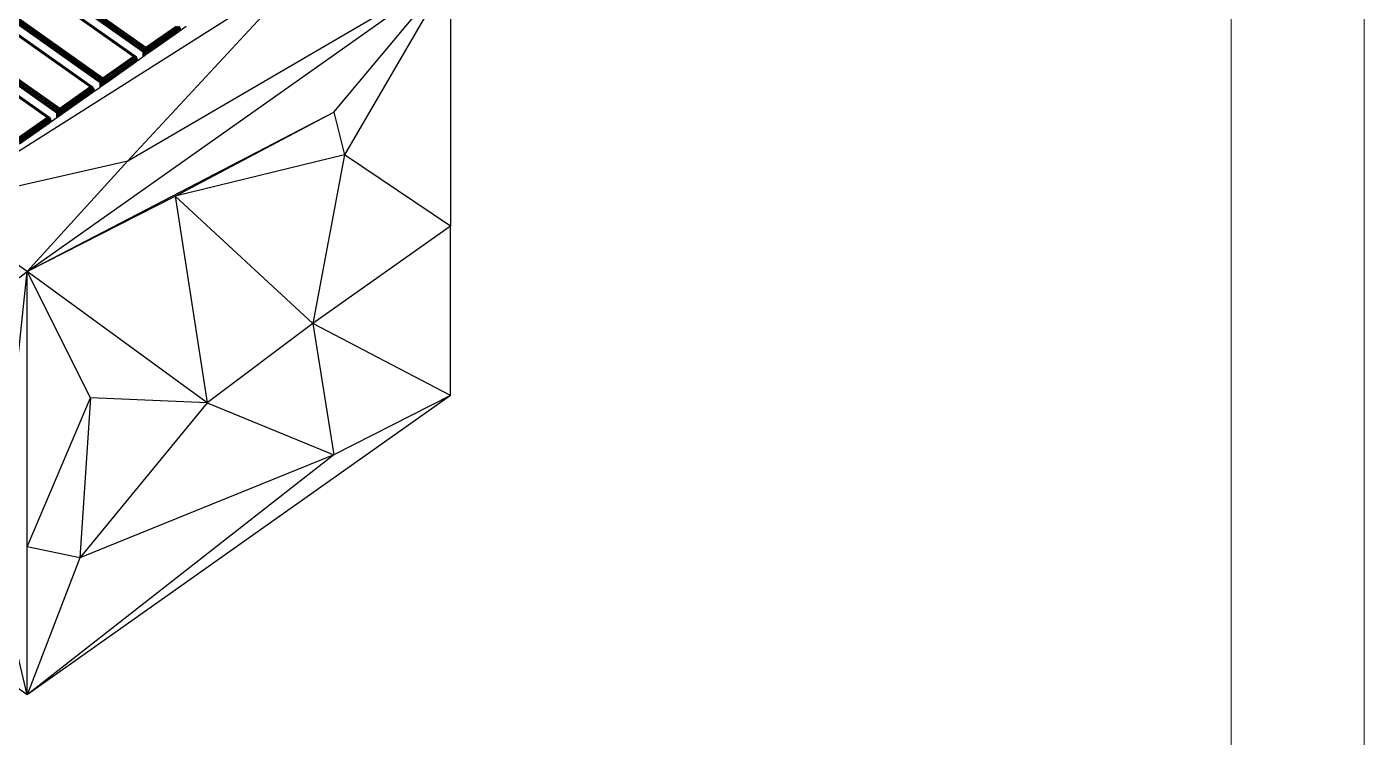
# Model space of a CAD drawing. Header units: millimetres. Extents: x 3440 to 9380, y -3644 to 556.
# Drawn here: x 8375 to 9380, y -2007 to -1473 of the extents above; entities that cross this region are included whole.
import ezdxf

# ---------------------------------------------------------------- set-up
doc = ezdxf.new("R2010")
doc.units = ezdxf.units.MM
doc.layers.add('tabelka', color=155, linetype='Continuous')

msp = doc.modelspace()

# ---------------------------------------------------------------- linework, layer by layer
for p, q in [((8462.9, -1489.7), (7194.4, -592.7)), ((7194.8, -592.1), (8463.4, -1489.1)), ((8463.9, -1488.5), (7195.3, -591.5)), ((7195.9, -591), (8464.4, -1488)), ((7186.7, -597.6), (8455.2, -1494.6)), ((7187.2, -597.5), (8455.7, -1494.5)), ((7187.6, -597.5), (8456.2, -1494.5)), ((7193.8, -594.1), (8462.4, -1491.1)), ((7193.8, -601.8), (8456.5, -1494.7)), ((7194, -593.4), (8462.6, -1490.4)), ((7154.3, -620.5), (8422.8, -1517.5)), ((7154.8, -620.4), (8423.3, -1517.4)), ((7155.2, -620.4), (8423.8, -1517.4)), ((7161.5, -617), (8430, -1514)), ((7161.7, -616.3), (8430.2, -1513.3)), ((8430.5, -1512.6), (7162, -615.6)), ((7162.4, -615), (8431, -1512)), ((8431.5, -1511.4), (7163, -614.4)), ((7163.5, -613.9), (8432, -1510.9)), ((7161.4, -624.7), (8424.1, -1517.6)), ((7122.4, -643.3), (8391, -1540.3)), ((7129.1, -639.9), (8397.6, -1536.9)), ((7129.3, -639.2), (8397.8, -1536.2)), ((8398.2, -1535.5), (7129.6, -638.5)), ((7130.1, -637.9), (8398.6, -1534.9)), ((8399.1, -1534.3), (7130.6, -637.3)), ((7131.1, -636.8), (8399.7, -1533.8)), ((7121.9, -643.4), (8390.5, -1540.4)), ((7122.9, -643.3), (8391.4, -1540.3)), ((7129, -647.6), (8391.7, -1540.5)), ((8462.3, -1491.7), (7828, -1043.2)), ((8462.4, -1491.1), (7828, -1043.2)), ((8454.7, -1494.9), (7820.4, -1046.4)), ((8455.2, -1494.6), (7820.4, -1046.4)), ((8422.3, -1517.8), (7788, -1069.3)), ((8422.8, -1517.5), (7788, -1069.3)), ((8429.9, -1514.6), (7795.7, -1066.1)), ((8430, -1514), (7795.7, -1066.1)), ((8389.9, -1540.7), (7755.6, -1092.2)), ((8390.5, -1540.4), (7755.6, -1092.2)), ((8397.5, -1537.5), (7763.3, -1089)), ((8397.6, -1536.9), (7763.3, -1089)), ((8304.3, -1606.7), (8584.3, -1429.3)), ((8375.1, -1656.7), (8693.3, -1431.7)), ((8450.7, -1573.4), (8584.3, -1429.3)), ((8450.7, -1573.4), (8693.3, -1431.7)), ((8605.7, -1536.7), (8693.3, -1431.7)), ((8693.3, -1431.7), (8613.7, -1568.9)), ((8693.3, -1431.7), (8693.3, -1622.5)), ((8464.4, -1488), (8487.1, -1472)), ((8487.6, -1472.5), (8465, -1488.5)), ((8488.1, -1473.1), (8465.5, -1489.1)), ((8465.9, -1489.7), (8488.6, -1473.7)), ((8488.9, -1474.4), (8466.3, -1490.4)), ((8466.5, -1491.1), (8489.1, -1475.1)), ((8489.2, -1475.7), (8466.6, -1491.7)), ((8466.6, -1492), (8489.2, -1476)), ((8487.6, -1472.5), (8488.1, -1473.1)), ((8488.6, -1472.3), (8488.1, -1473.1)), ((8488.1, -1473.1), (8488.6, -1473.7)), ((8489.3, -1473.2), (8488.1, -1473.1)), ((8488.6, -1472.3), (8489.3, -1473.2)), ((8489.3, -1473.2), (8488.6, -1473.7)), ((8488.6, -1473.7), (8489.7, -1474.1)), ((8488.6, -1473.7), (8488.9, -1474.4)), ((8488.9, -1474.4), (8489.7, -1474.1)), ((8488.9, -1474.4), (8489.1, -1475.1)), ((8489.1, -1475.1), (8489.2, -1474.9)), ((8489.1, -1475.1), (8489.2, -1475.7)), ((8489.2, -1475.1), (8489.1, -1475.1)), ((8489.2, -1474.9), (8489.7, -1474.1)), ((8489.2, -1474.9), (8489.2, -1475.1)), ((8489.2, -1475.1), (8489.2, -1475.7)), ((8489.7, -1475.2), (8489.2, -1475.1)), ((8489.7, -1475.2), (8489.2, -1475.7)), ((8489.2, -1476), (8489.2, -1475.7)), ((8489.2, -1476), (8489.7, -1475.7)), ((8489.3, -1472.2), (8489.6, -1472.6)), ((8489.3, -1472.3), (8489.5, -1472.6)), ((8489.6, -1472.8), (8489.3, -1473.2)), ((8489.3, -1473.2), (8489.7, -1474.1)), ((8489.5, -1472.6), (8489.6, -1472.6)), ((8489.5, -1472.6), (8489.6, -1472.8)), ((8489.6, -1472.6), (8489.8, -1473)), ((8489.6, -1472.6), (8489.6, -1472.8)), ((8489.6, -1472.8), (8489.9, -1473.5)), ((8489.7, -1474.1), (8489.9, -1473.5)), ((8490, -1474.7), (8489.7, -1474.1)), ((8489.7, -1474.1), (8489.7, -1475.2)), ((8489.7, -1474.1), (8489.7, -1474.1)), ((8490, -1474.7), (8489.7, -1475.2)), ((8489.7, -1475.2), (8489.7, -1475.7)), ((8489.7, -1475.7), (8490, -1475.5)), ((8489.9, -1473.5), (8489.8, -1473)), ((8489.9, -1473.5), (8489.9, -1473.6)), ((8489.9, -1473.6), (8490, -1473.6)), ((8490, -1473.6), (8489.9, -1473.7)), ((8490, -1473.7), (8489.9, -1473.7)), ((8490, -1473.7), (8490.1, -1474.2)), ((8490, -1473.7), (8490, -1474.7)), ((8490.1, -1474.2), (8490, -1474.7)), ((8490, -1474.7), (8490, -1475.5)), ((8490, -1475.5), (8490.1, -1475.4)), ((8490.1, -1475.4), (8494.7, -1472.1)), ((8490.1, -1474.2), (8490.1, -1475.4)), ((8432, -1510.9), (8454.7, -1494.9)), ((8455.2, -1495.4), (8432.6, -1511.4)), ((8455.7, -1496), (8433.1, -1512)), ((8433.5, -1512.6), (8456.2, -1496.6)), ((8456.5, -1497.3), (8433.9, -1513.3)), ((8455.2, -1494.6), (8454.7, -1494.9)), ((8454.7, -1494.9), (8455.2, -1495.4)), ((8455.7, -1494.5), (8455.2, -1494.6)), ((8456.2, -1495.2), (8455.2, -1494.6)), ((8455.2, -1494.6), (8455.2, -1495.4)), ((8456.2, -1495.2), (8455.2, -1495.4)), ((8455.2, -1495.4), (8455.7, -1496)), ((8455.9, -1494.5), (8455.7, -1494.5)), ((8455.7, -1494.5), (8456.2, -1495.1)), ((8456.2, -1495.2), (8455.7, -1496)), ((8455.7, -1496), (8456.2, -1496.6)), ((8456.9, -1496.1), (8455.7, -1496)), ((8455.9, -1494.5), (8456.2, -1494.7)), ((8456.2, -1494.5), (8455.9, -1494.5)), ((8456.5, -1494.7), (8456.2, -1494.5)), ((8456.2, -1494.5), (8456.6, -1494.9)), ((8456.2, -1494.7), (8456.2, -1494.5)), ((8456.2, -1495.2), (8456.2, -1494.7)), ((8456.7, -1495), (8456.2, -1495.2)), ((8456.2, -1495.1), (8456.2, -1495.2)), ((8456.2, -1495.2), (8456.9, -1496.1)), ((8456.2, -1495.2), (8456.2, -1495.2)), ((8456.9, -1496.1), (8456.2, -1496.6)), ((8456.2, -1496.6), (8456.5, -1497.3)), ((8456.2, -1496.6), (8457.3, -1497)), ((8456.9, -1495.1), (8456.5, -1494.7)), ((8456.5, -1494.7), (8456.7, -1495)), ((8456.6, -1494.9), (8456.5, -1494.7)), ((8456.5, -1497.3), (8456.8, -1497.2)), ((8456.5, -1497.3), (8456.7, -1498)), ((8456.6, -1494.9), (8456.7, -1495)), ((8456.7, -1495), (8457.2, -1495.7)), ((8456.9, -1495.1), (8456.7, -1495)), ((8456.8, -1497.2), (8457.3, -1497)), ((8456.8, -1497.8), (8457.3, -1497)), ((8456.8, -1497.2), (8456.8, -1497.8)), ((8456.9, -1495.1), (8457.2, -1495.5)), ((8457.2, -1495.7), (8456.9, -1496.1)), ((8456.9, -1496.1), (8457.3, -1497)), ((8457.2, -1495.5), (8457.4, -1495.9)), ((8457.2, -1495.5), (8457.2, -1495.7)), ((8457.2, -1495.7), (8457.6, -1496.4)), ((8457.3, -1497), (8457.5, -1496.4)), ((8457.3, -1497), (8457.3, -1497)), ((8457.6, -1497.6), (8457.3, -1497)), ((8457.3, -1497), (8457.3, -1497)), ((8457.3, -1497), (8457.3, -1498.1)), ((8457.6, -1497.6), (8457.3, -1498.1)), ((8457.6, -1496.4), (8457.4, -1495.9)), ((8457.5, -1496.4), (8457.6, -1496.5)), ((8457.5, -1496.4), (8457.6, -1496.4)), ((8457.6, -1496.4), (8457.6, -1496.5)), ((8457.6, -1496.5), (8457.6, -1496.5)), ((8457.6, -1496.5), (8457.6, -1496.6)), ((8457.6, -1496.6), (8457.7, -1497.1)), ((8457.6, -1496.6), (8457.6, -1497.6)), ((8457.7, -1497.1), (8457.6, -1497.6)), ((8457.6, -1497.6), (8457.6, -1498.4)), ((8457.7, -1498.3), (8462.3, -1495)), ((8457.7, -1497.1), (8457.7, -1498.3)), ((8462.8, -1491), (8462.3, -1491.7)), ((8462.4, -1491.1), (8462.3, -1491.7)), ((8463, -1491.4), (8462.3, -1491.7)), ((8462.3, -1495), (8462.3, -1491.7)), ((8462.9, -1492), (8462.3, -1491.7)), ((8462.3, -1491.7), (8463.2, -1491.8)), ((8462.3, -1495), (8462.9, -1494.6)), ((8462.6, -1490.4), (8462.4, -1491.1)), ((8462.8, -1491), (8462.4, -1491.1)), ((8462.9, -1489.7), (8462.6, -1490.4)), ((8462.6, -1490.4), (8462.8, -1491)), ((8462.9, -1489.7), (8462.8, -1491)), ((8463.5, -1490.2), (8462.8, -1491)), ((8462.8, -1491), (8463, -1491.4)), ((8463.4, -1489.1), (8462.9, -1489.7)), ((8462.9, -1489.7), (8463.5, -1490.2)), ((8463.2, -1491.8), (8462.9, -1492)), ((8463.7, -1492.2), (8462.9, -1492)), ((8462.9, -1492), (8462.9, -1494.6)), ((8462.9, -1494.6), (8463.7, -1494.1)), ((8464, -1490.9), (8463, -1491.4)), ((8463, -1491.4), (8463.2, -1491.8)), ((8463.2, -1491.8), (8464.3, -1491.6)), ((8463.2, -1491.8), (8463.7, -1492.2)), ((8463.9, -1488.5), (8463.4, -1489.1)), ((8463.4, -1489.1), (8464.4, -1489.4)), ((8463.4, -1489.1), (8463.5, -1490.2)), ((8464.4, -1489.4), (8463.5, -1490.2)), ((8463.5, -1490.2), (8464, -1490.9)), ((8464.3, -1491.6), (8463.7, -1492.2)), ((8464.4, -1492.3), (8463.7, -1492.2)), ((8463.7, -1492.2), (8463.7, -1494.1)), ((8463.7, -1494.1), (8464.4, -1493.5)), ((8464.4, -1488), (8463.9, -1488.5)), ((8463.9, -1488.5), (8465, -1488.5)), ((8464.4, -1489.4), (8463.9, -1488.5)), ((8465, -1490.3), (8464, -1490.9)), ((8464, -1490.9), (8464.3, -1491.6)), ((8464.3, -1491.6), (8465.4, -1491.3)), ((8464.3, -1491.6), (8464.4, -1492.3)), ((8464.4, -1488), (8465, -1488.5)), ((8465, -1488.5), (8464.4, -1489.4)), ((8465.5, -1489.1), (8464.4, -1489.4)), ((8465, -1490.3), (8464.4, -1489.4)), ((8465.9, -1489.7), (8464.4, -1489.4)), ((8464.4, -1492.3), (8465.4, -1491.3)), ((8465.2, -1492.2), (8464.4, -1492.3)), ((8464.4, -1493.5), (8464.4, -1492.3)), ((8464.4, -1493.5), (8465.2, -1493)), ((8465, -1488.5), (8465.5, -1489.1)), ((8465.9, -1489.7), (8465, -1490.3)), ((8465.4, -1491.3), (8465, -1490.3)), ((8466.3, -1490.4), (8465, -1490.3)), ((8465.4, -1491.3), (8465.2, -1492.2)), ((8465.9, -1492), (8465.2, -1492.2)), ((8465.2, -1492.2), (8465.2, -1493)), ((8465.2, -1493), (8465.9, -1492.5)), ((8466.3, -1490.4), (8465.4, -1491.3)), ((8465.4, -1491.3), (8466.5, -1491.1)), ((8465.9, -1492), (8465.4, -1491.3)), ((8465.5, -1489.1), (8465.9, -1489.7)), ((8465.9, -1489.7), (8466.3, -1490.4)), ((8466.5, -1491.1), (8465.9, -1492)), ((8466.6, -1491.7), (8465.9, -1492)), ((8465.9, -1492.5), (8465.9, -1492)), ((8465.9, -1492.5), (8466.6, -1492)), ((8466.3, -1490.4), (8466.5, -1491.1)), ((8466.5, -1491.1), (8466.6, -1491.7)), ((8466.6, -1491.7), (8466.6, -1492)), ((8434.1, -1514), (8456.7, -1498)), ((8456.8, -1498.6), (8434.2, -1514.6)), ((8434.2, -1514.9), (8456.8, -1498.9)), ((8456.7, -1498), (8456.8, -1497.8)), ((8456.7, -1498), (8456.8, -1498.6)), ((8457.3, -1498.1), (8456.7, -1498)), ((8457.3, -1498.1), (8456.8, -1498.6)), ((8456.8, -1498.9), (8456.8, -1498.6)), ((8456.8, -1498.9), (8457.3, -1498.6)), ((8457.3, -1498.1), (8457.3, -1498.6)), ((8457.3, -1498.6), (8457.6, -1498.4)), ((8457.6, -1498.4), (8457.7, -1498.3)), ((8422.8, -1517.5), (8422.3, -1517.8)), ((8423.3, -1517.4), (8422.8, -1517.5)), ((8423.9, -1518.1), (8422.8, -1517.5)), ((8422.8, -1517.5), (8422.8, -1518.3)), ((8423.5, -1517.4), (8423.3, -1517.4)), ((8423.3, -1517.4), (8423.8, -1518)), ((8423.5, -1517.4), (8423.8, -1517.6)), ((8423.8, -1517.4), (8423.5, -1517.4)), ((8424.1, -1517.6), (8423.8, -1517.4)), ((8423.8, -1517.4), (8424.3, -1517.8)), ((8423.8, -1517.6), (8423.8, -1517.4)), ((8423.8, -1518.1), (8423.8, -1517.6)), ((8424.6, -1518), (8424.1, -1517.6)), ((8424.1, -1517.6), (8424.4, -1517.9)), ((8424.3, -1517.8), (8424.1, -1517.6)), ((8430.4, -1513.9), (8429.9, -1514.6)), ((8430, -1514), (8429.9, -1514.6)), ((8430.7, -1514.3), (8429.9, -1514.6)), ((8429.9, -1517.9), (8429.9, -1514.6)), ((8430.5, -1514.9), (8429.9, -1514.6)), ((8429.9, -1514.6), (8430.8, -1514.7)), ((8429.9, -1517.9), (8430.5, -1517.5)), ((8430.2, -1513.3), (8430, -1514)), ((8430.4, -1513.9), (8430, -1514)), ((8430.5, -1512.6), (8430.2, -1513.3)), ((8430.2, -1513.3), (8430.4, -1513.9)), ((8430.5, -1512.6), (8430.4, -1513.9)), ((8431.1, -1513.1), (8430.4, -1513.9)), ((8430.4, -1513.9), (8430.7, -1514.3)), ((8431, -1512), (8430.5, -1512.6)), ((8430.5, -1512.6), (8431.1, -1513.1)), ((8430.8, -1514.7), (8430.5, -1514.9)), ((8431.3, -1515.1), (8430.5, -1514.9)), ((8430.5, -1514.9), (8430.5, -1517.5)), ((8430.5, -1517.5), (8431.3, -1517)), ((8431.6, -1513.8), (8430.7, -1514.3)), ((8430.7, -1514.3), (8430.8, -1514.7)), ((8430.8, -1514.7), (8431.9, -1514.5)), ((8430.8, -1514.7), (8431.3, -1515.1)), ((8431.5, -1511.4), (8431, -1512)), ((8431, -1512), (8432, -1512.3)), ((8431, -1512), (8431.1, -1513.1)), ((8432, -1512.3), (8431.1, -1513.1)), ((8431.1, -1513.1), (8431.6, -1513.8)), ((8431.9, -1514.5), (8431.3, -1515.1)), ((8432, -1515.2), (8431.3, -1515.1)), ((8431.3, -1515.1), (8431.3, -1517)), ((8431.3, -1517), (8432, -1516.4)), ((8432, -1510.9), (8431.5, -1511.4)), ((8431.5, -1511.4), (8432.6, -1511.4)), ((8432, -1512.3), (8431.5, -1511.4)), ((8432.6, -1513.2), (8431.6, -1513.8)), ((8431.6, -1513.8), (8431.9, -1514.5)), ((8431.9, -1514.5), (8433, -1514.2)), ((8431.9, -1514.5), (8432, -1515.2)), ((8432, -1510.9), (8432.6, -1511.4)), ((8432.6, -1511.4), (8432, -1512.3)), ((8433.1, -1512), (8432, -1512.3)), ((8432.6, -1513.2), (8432, -1512.3)), ((8433.5, -1512.6), (8432, -1512.3)), ((8432, -1515.2), (8433, -1514.2)), ((8432.8, -1515.1), (8432, -1515.2)), ((8432, -1516.4), (8432, -1515.2)), ((8432, -1516.4), (8432.8, -1515.9)), ((8432.6, -1511.4), (8433.1, -1512)), ((8433.5, -1512.6), (8432.6, -1513.2)), ((8433, -1514.2), (8432.6, -1513.2)), ((8433.9, -1513.3), (8432.6, -1513.2)), ((8433, -1514.2), (8432.8, -1515.1)), ((8433.5, -1514.9), (8432.8, -1515.1)), ((8432.8, -1515.1), (8432.8, -1515.9)), ((8432.8, -1515.9), (8433.5, -1515.4)), ((8433.9, -1513.3), (8433, -1514.2)), ((8433, -1514.2), (8434.1, -1514)), ((8433.5, -1514.9), (8433, -1514.2)), ((8433.1, -1512), (8433.5, -1512.6)), ((8433.5, -1512.6), (8433.9, -1513.3)), ((8434.1, -1514), (8433.5, -1514.9)), ((8434.2, -1514.6), (8433.5, -1514.9)), ((8433.5, -1515.4), (8433.5, -1514.9)), ((8433.5, -1515.4), (8434.2, -1514.9)), ((8433.9, -1513.3), (8434.1, -1514)), ((8434.1, -1514), (8434.2, -1514.6)), ((8434.2, -1514.6), (8434.2, -1514.9)), ((8399.7, -1533.8), (8422.3, -1517.8)), ((8422.8, -1518.3), (8400.2, -1534.3)), ((8423.3, -1518.9), (8400.7, -1534.9)), ((8401.2, -1535.5), (8423.8, -1519.5)), ((8424.1, -1520.2), (8401.5, -1536.2)), ((8401.7, -1536.9), (8424.3, -1520.9)), ((8424.4, -1521.5), (8401.8, -1537.5)), ((8401.8, -1537.8), (8424.4, -1521.8)), ((8422.3, -1517.8), (8422.8, -1518.3)), ((8423.9, -1518.1), (8422.8, -1518.3)), ((8422.8, -1518.3), (8423.3, -1518.9)), ((8423.9, -1518.1), (8423.3, -1518.9)), ((8423.3, -1518.9), (8423.8, -1519.5)), ((8424.5, -1519), (8423.3, -1518.9)), ((8423.8, -1518), (8423.8, -1518.1)), ((8423.9, -1518.1), (8423.8, -1518.1)), ((8424.5, -1519), (8423.8, -1519.5)), ((8423.8, -1519.5), (8424.9, -1519.9)), ((8423.8, -1519.5), (8424.1, -1520.2)), ((8424.4, -1517.9), (8423.9, -1518.1)), ((8423.9, -1518.1), (8424.5, -1519)), ((8424.1, -1520.2), (8424.9, -1519.9)), ((8424.1, -1520.2), (8424.3, -1520.9)), ((8424.3, -1517.8), (8424.4, -1517.9)), ((8424.3, -1520.9), (8424.9, -1519.9)), ((8424.3, -1520.9), (8424.4, -1521.5)), ((8424.4, -1520.9), (8424.3, -1520.9)), ((8424.4, -1517.9), (8424.8, -1518.6)), ((8424.6, -1518), (8424.4, -1517.9)), ((8424.4, -1520.9), (8424.4, -1521.5)), ((8424.9, -1521), (8424.4, -1520.9)), ((8424.9, -1521), (8424.4, -1521.5)), ((8424.4, -1521.8), (8424.4, -1521.5)), ((8424.4, -1521.8), (8424.9, -1521.5)), ((8424.8, -1518.6), (8424.5, -1519)), ((8424.5, -1519), (8424.9, -1519.9)), ((8424.6, -1518), (8424.8, -1518.4)), ((8424.8, -1518.4), (8425, -1518.8)), ((8424.8, -1518.4), (8424.8, -1518.6)), ((8424.8, -1518.6), (8424.9, -1518.7)), ((8425, -1518.8), (8424.9, -1518.7)), ((8424.9, -1518.7), (8425, -1518.8)), ((8424.9, -1519.9), (8425.2, -1519.3)), ((8424.9, -1519.9), (8424.9, -1521)), ((8425.2, -1520.5), (8424.9, -1519.9)), ((8425.2, -1520.5), (8424.9, -1521)), ((8424.9, -1521), (8424.9, -1521.5)), ((8424.9, -1521.5), (8425.2, -1521.3)), ((8425, -1518.8), (8425, -1518.8)), ((8425.1, -1519.1), (8425, -1518.8)), ((8425, -1518.8), (8425.1, -1519.1)), ((8425.2, -1519.3), (8425.1, -1519.1)), ((8425.2, -1519.3), (8425.2, -1519.4)), ((8425.2, -1519.3), (8425.2, -1519.3)), ((8425.2, -1519.5), (8425.2, -1519.4)), ((8425.2, -1519.5), (8425.3, -1520)), ((8425.2, -1519.5), (8425.2, -1520.5)), ((8425.3, -1520), (8425.2, -1520.5)), ((8425.2, -1520.5), (8425.2, -1521.3)), ((8425.2, -1521.3), (8425.3, -1521.2)), ((8425.3, -1521.2), (8429.9, -1517.9)), ((8425.3, -1520), (8425.3, -1521.2)), ((8375.1, -1656.7), (8605.7, -1536.7)), ((8398, -1536.8), (8397.5, -1537.5)), ((8397.6, -1536.9), (8397.5, -1537.5)), ((8398.3, -1537.2), (8397.5, -1537.5)), ((8397.5, -1540.8), (8397.5, -1537.5)), ((8398.2, -1537.8), (8397.5, -1537.5)), ((8397.5, -1537.5), (8398.5, -1537.6)), ((8397.8, -1536.2), (8397.6, -1536.9)), ((8398, -1536.8), (8397.6, -1536.9)), ((8398.2, -1535.5), (8397.8, -1536.2)), ((8397.8, -1536.2), (8398, -1536.8)), ((8398.2, -1535.5), (8398, -1536.8)), ((8398.7, -1536), (8398, -1536.8)), ((8398, -1536.8), (8398.3, -1537.2)), ((8398.6, -1534.9), (8398.2, -1535.5)), ((8398.2, -1535.5), (8398.7, -1536)), ((8398.5, -1537.6), (8398.2, -1537.8)), ((8398.9, -1538), (8398.2, -1537.8)), ((8398.2, -1537.8), (8398.2, -1540.4)), ((8399.2, -1536.7), (8398.3, -1537.2)), ((8398.3, -1537.2), (8398.5, -1537.6)), ((8398.5, -1537.6), (8399.5, -1537.4)), ((8398.5, -1537.6), (8398.9, -1538)), ((8399.1, -1534.3), (8398.6, -1534.9)), ((8398.6, -1534.9), (8399.6, -1535.2)), ((8398.6, -1534.9), (8398.7, -1536)), ((8399.6, -1535.2), (8398.7, -1536)), ((8398.7, -1536), (8399.2, -1536.7)), ((8399.5, -1537.4), (8398.9, -1538)), ((8399.7, -1533.8), (8399.1, -1534.3)), ((8399.1, -1534.3), (8400.2, -1534.3)), ((8399.6, -1535.2), (8399.1, -1534.3)), ((8400.2, -1536.1), (8399.2, -1536.7)), ((8399.2, -1536.7), (8399.5, -1537.4)), ((8399.5, -1537.4), (8400.7, -1537.1)), ((8399.5, -1537.4), (8399.7, -1538.1)), ((8400.2, -1534.3), (8399.6, -1535.2)), ((8400.7, -1534.9), (8399.6, -1535.2)), ((8400.2, -1536.1), (8399.6, -1535.2)), ((8401.2, -1535.5), (8399.6, -1535.2)), ((8399.7, -1533.8), (8400.2, -1534.3)), ((8399.7, -1538.1), (8400.7, -1537.1)), ((8400.2, -1534.3), (8400.7, -1534.9)), ((8401.2, -1535.5), (8400.2, -1536.1)), ((8400.7, -1537.1), (8400.2, -1536.1)), ((8401.5, -1536.2), (8400.2, -1536.1)), ((8400.7, -1537.1), (8400.4, -1538)), ((8401.2, -1537.8), (8400.4, -1538)), ((8400.7, -1534.9), (8401.2, -1535.5)), ((8401.5, -1536.2), (8400.7, -1537.1)), ((8400.7, -1537.1), (8401.7, -1536.9)), ((8401.2, -1537.8), (8400.7, -1537.1)), ((8401.2, -1535.5), (8401.5, -1536.2)), ((8401.7, -1536.9), (8401.2, -1537.8)), ((8401.8, -1537.5), (8401.2, -1537.8)), ((8401.2, -1538.3), (8401.2, -1537.8)), ((8401.2, -1538.3), (8401.8, -1537.8)), ((8401.5, -1536.2), (8401.7, -1536.9)), ((8401.7, -1536.9), (8401.8, -1537.5)), ((8401.8, -1537.5), (8401.8, -1537.8)), ((8486.4, -1599.9), (8605.7, -1536.7)), ((8605.7, -1536.7), (8613.7, -1568.9)), ((8367.3, -1556.7), (8389.9, -1540.7)), ((8390.5, -1541.2), (8367.8, -1557.2)), ((8391, -1541.8), (8368.3, -1557.8)), ((8368.8, -1558.4), (8391.4, -1542.4)), ((8391.7, -1543.1), (8369.1, -1559.1)), ((8369.3, -1559.8), (8392, -1543.8)), ((8392, -1544.4), (8369.4, -1560.4)), ((8369.4, -1560.7), (8392, -1544.7)), ((8390.5, -1540.4), (8389.9, -1540.7)), ((8389.9, -1540.7), (8390.5, -1541.2)), ((8391, -1540.3), (8390.5, -1540.4)), ((8391.5, -1541), (8390.5, -1540.4)), ((8390.5, -1540.4), (8390.5, -1541.2)), ((8391.5, -1541), (8390.5, -1541.2)), ((8390.5, -1541.2), (8391, -1541.8)), ((8391.4, -1540.3), (8391, -1540.3)), ((8391, -1540.3), (8391.5, -1541)), ((8391.5, -1541), (8391, -1541.8)), ((8391, -1541.8), (8391.4, -1542.4)), ((8392.1, -1541.9), (8391, -1541.8)), ((8391.7, -1540.5), (8391.4, -1540.3)), ((8391.4, -1540.3), (8391.9, -1540.7)), ((8391.4, -1540.5), (8391.4, -1540.3)), ((8391.4, -1540.5), (8391.9, -1540.8)), ((8391.5, -1541), (8391.4, -1540.5)), ((8392.1, -1541.9), (8391.4, -1542.4)), ((8391.4, -1542.4), (8392.5, -1542.8)), ((8391.4, -1542.4), (8391.7, -1543.1)), ((8391.9, -1540.8), (8391.5, -1541)), ((8391.5, -1541), (8391.5, -1541)), ((8391.5, -1541), (8392.1, -1541.9)), ((8391.5, -1541), (8391.5, -1541)), ((8391.5, -1541), (8391.5, -1541)), ((8392.2, -1540.9), (8391.7, -1540.5)), ((8391.7, -1540.5), (8392, -1540.8)), ((8391.9, -1540.7), (8391.7, -1540.5)), ((8391.7, -1543.1), (8392.5, -1542.8)), ((8391.7, -1543.1), (8392, -1543.8)), ((8391.9, -1540.7), (8392, -1540.8)), ((8391.9, -1540.8), (8391.9, -1540.7)), ((8392, -1540.8), (8391.9, -1540.8)), ((8392, -1540.8), (8392.5, -1541.5)), ((8392.2, -1540.9), (8392, -1540.8)), ((8392, -1543.6), (8392.5, -1542.8)), ((8392, -1543.6), (8392, -1543.8)), ((8392, -1543.8), (8392, -1543.6)), ((8392, -1543.8), (8392, -1544.4)), ((8392, -1543.8), (8392, -1544.4)), ((8392.5, -1543.9), (8392, -1543.8)), ((8392, -1543.8), (8392, -1543.8)), ((8392.5, -1543.9), (8392, -1544.4)), ((8392, -1544.7), (8392, -1544.4)), ((8392, -1544.7), (8392.5, -1544.4)), ((8392.5, -1541.5), (8392.1, -1541.9)), ((8392.1, -1541.9), (8392.5, -1542.8)), ((8392.2, -1540.9), (8392.4, -1541.3)), ((8392.4, -1541.3), (8392.6, -1541.7)), ((8392.4, -1541.3), (8392.5, -1541.5)), ((8392.5, -1541.5), (8392.5, -1541.6)), ((8392.6, -1541.7), (8392.5, -1541.6)), ((8392.5, -1541.6), (8392.6, -1541.7)), ((8392.5, -1542.8), (8392.8, -1542.2)), ((8392.8, -1543.4), (8392.5, -1542.8)), ((8392.5, -1542.8), (8392.5, -1543.9)), ((8392.5, -1542.8), (8392.5, -1542.8)), ((8392.8, -1543.4), (8392.5, -1543.9)), ((8392.5, -1543.9), (8392.5, -1544.4)), ((8392.5, -1544.4), (8392.8, -1544.2)), ((8392.6, -1541.7), (8392.6, -1541.7)), ((8392.7, -1542), (8392.6, -1541.7)), ((8392.6, -1541.7), (8392.7, -1542)), ((8392.8, -1542.2), (8392.7, -1542)), ((8392.8, -1542.2), (8392.9, -1542.9)), ((8392.8, -1542.2), (8392.8, -1543.4)), ((8392.9, -1542.9), (8392.8, -1543.4)), ((8392.8, -1543.4), (8392.8, -1544.2)), ((8392.8, -1544.2), (8392.9, -1544.1)), ((8392.9, -1544.1), (8397.5, -1540.8)), ((8392.9, -1542.9), (8392.9, -1544.1)), ((8397.5, -1540.8), (8398.2, -1540.4)), ((8398.2, -1540.4), (8398.9, -1539.9)), ((8399.7, -1538.1), (8398.9, -1538)), ((8398.9, -1538), (8398.9, -1539.9)), ((8398.9, -1539.9), (8399.7, -1539.3)), ((8400.4, -1538), (8399.7, -1538.1)), ((8399.7, -1539.3), (8399.7, -1538.1)), ((8399.7, -1539.3), (8400.4, -1538.8)), ((8400.4, -1538), (8400.4, -1538.8)), ((8400.4, -1538.8), (8401.2, -1538.3)), ((8304.3, -1606.7), (8450.7, -1573.4)), ((8375.1, -1656.7), (8450.7, -1573.4)), ((8613.7, -1568.9), (8486.4, -1599.9)), ((8613.7, -1568.9), (8589.8, -1695.8)), ((8693.3, -1622.5), (8613.7, -1568.9)), ((8375.1, -1656.7), (8304.3, -1606.7)), ((8375.1, -1656.7), (8486.4, -1599.9)), ((8589.8, -1695.8), (8486.4, -1599.9)), ((8486.4, -1599.9), (8510.3, -1755.3)), ((8693.3, -1622.5), (8589.8, -1695.8)), ((8693.3, -1749.9), (8693.3, -1622.5)), ((8313.7, -1703.4), (8375.1, -1656.7)), ((8351.9, -1876.6), (8375.1, -1656.7)), ((8375.1, -1863.6), (8375.1, -1656.7)), ((8422.8, -1751.6), (8375.1, -1656.7)), ((8510.3, -1755.3), (8375.1, -1656.7)), ((8589.8, -1695.8), (8510.3, -1755.3)), ((8589.8, -1695.8), (8605.7, -1794.5)), ((8693.3, -1749.9), (8589.8, -1695.8)), ((8693.3, -1749.9), (8375.1, -1974.9)), ((8375.1, -1863.6), (8422.8, -1751.6)), ((8422.8, -1751.6), (8414.8, -1871.9)), ((8510.3, -1755.3), (8414.8, -1871.9)), ((8510.3, -1755.3), (8422.8, -1751.6)), ((8510.3, -1755.3), (8605.7, -1794.5)), ((8693.3, -1749.9), (8605.7, -1794.5)), ((8605.7, -1794.5), (8375.1, -1974.9)), ((8605.7, -1794.5), (8414.8, -1871.9)), ((8375.1, -1974.9), (8375.1, -1863.6)), ((8414.8, -1871.9), (8375.1, -1863.6)), ((8375.1, -1974.9), (8351.9, -1876.6)), ((8414.8, -1871.9), (8375.1, -1974.9)), ((8375.1, -1974.9), (8304.3, -1924.9))]:
    msp.add_line(p, q)
at = {"layer": 'tabelka', "lineweight": 5}
for points in [[(3440, 555.8), (9380, 555.8), (9380, -3644.2), (3440, -3644.2)], [(3540, 455.8), (9280, 455.8), (9280, -3544.2), (3540, -3544.2)]]:
    msp.add_lwpolyline(points, close=True, dxfattribs=at)

doc.saveas('drawing.dxf')
